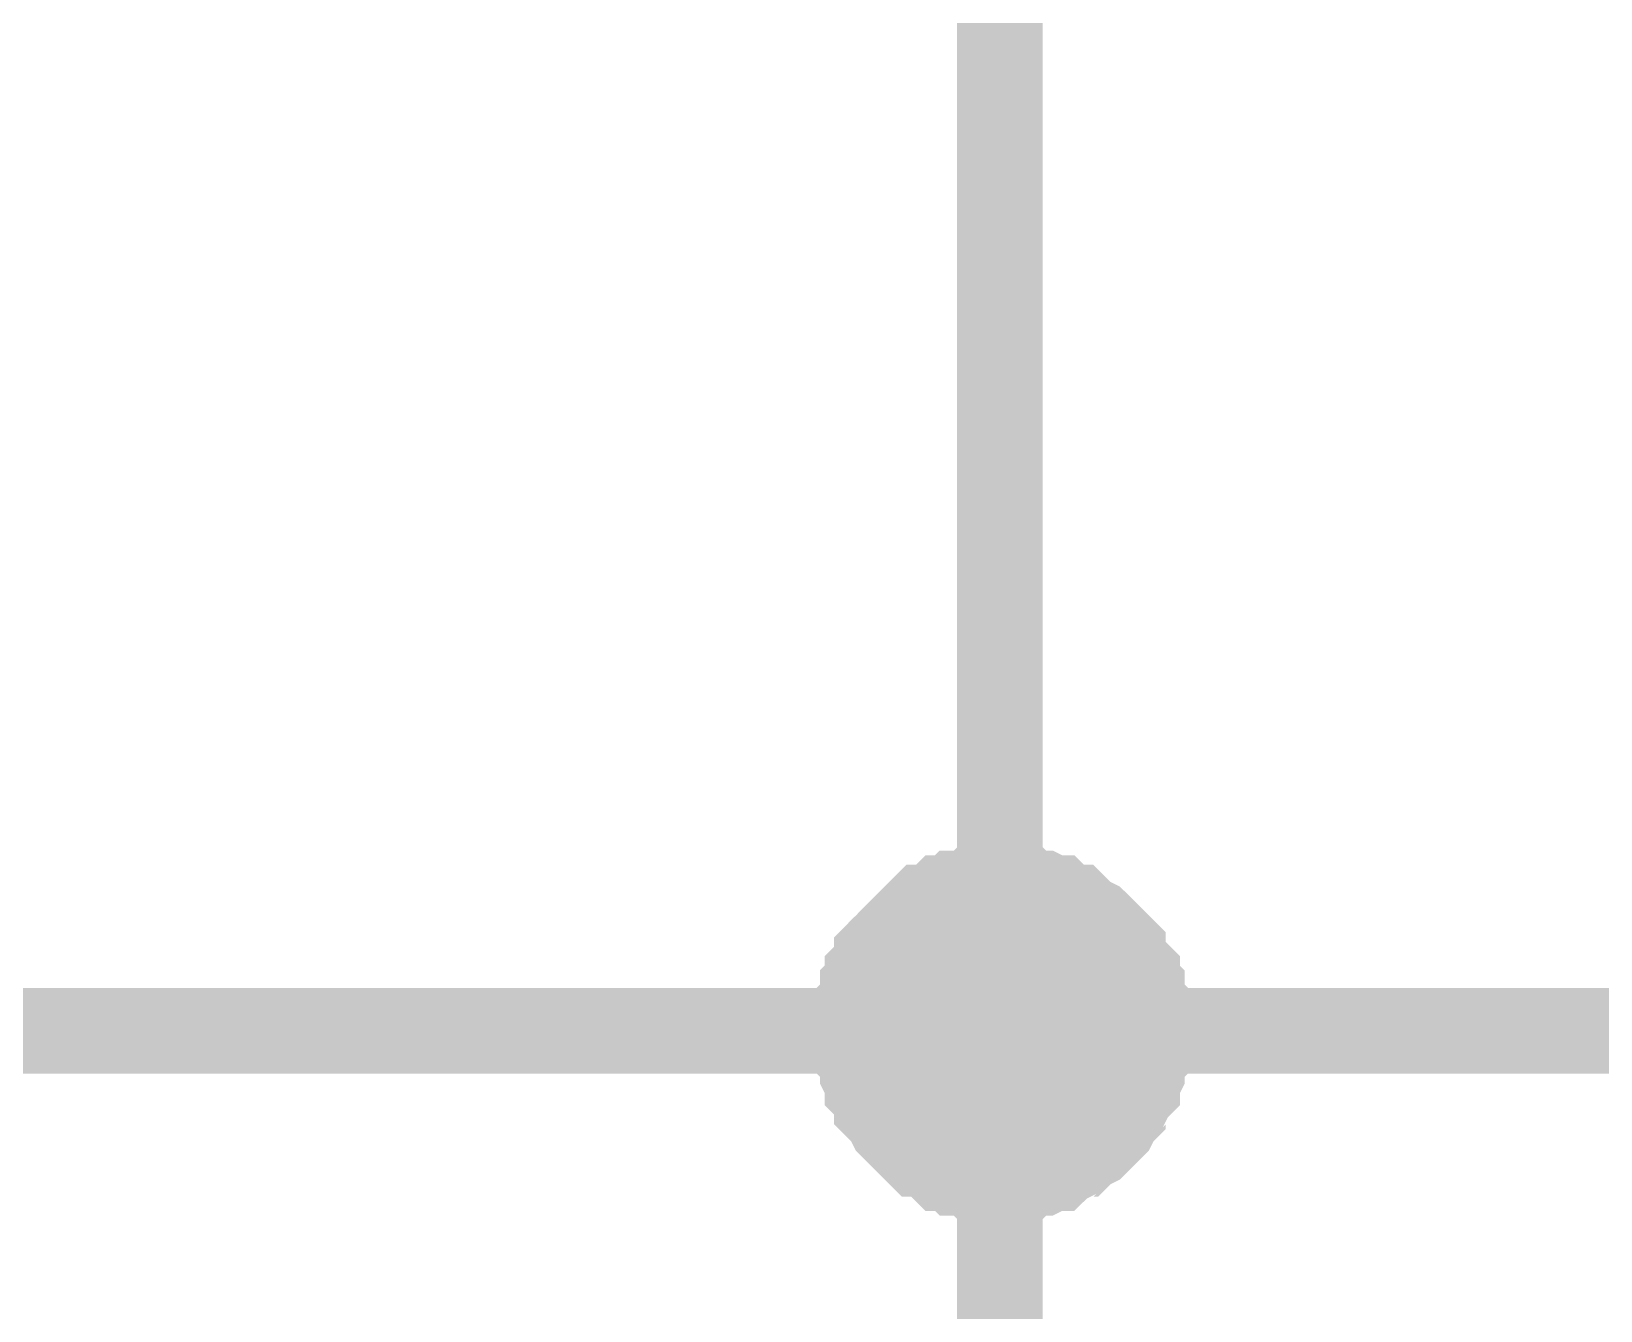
# Model space of a CAD drawing. Header units: millimetres. Extents: x -2024 to 917, y -725 to 13.
# Drawn here: x 741.05 to 746.54, y -409.77 to -405.29 of the extents above; entities that cross this region are included whole.
import ezdxf

# ---------------------------------------------------------------- set-up
doc = ezdxf.new("R2010")
doc.units = ezdxf.units.MM
doc.layers.add('Sheet', color=255, linetype='Continuous')

msp = doc.modelspace()

# ---------------------------------------------------------------- linework, layer by layer
at = {"layer": 'Sheet'}
for points, const_width in [([(679.4784, -368.7977), (696.9728, -368.7977), (696.9728, -408.7874), (744.4413, -408.7874)], 0.2997), ([(771.9326, -408.7874), (744.4413, -408.7874), (744.4413, -403.7866)], 0.2997), ([(743.9448, -408.7874), (743.9448, -408.7543), (743.9448, -408.7377), (743.9448, -408.7046), (743.9613, -408.6881), (743.9613, -408.655), (743.9613, -408.6384), (743.9779, -408.6218), (743.9779, -408.5887), (743.9944, -408.5722), (744.011, -408.5556), (744.011, -408.5225), (744.0275, -408.5059), (744.0441, -408.4894), (744.0606, -408.4728), (744.0772, -408.4562), (744.0937, -408.4397), (744.1103, -408.4231), (744.1268, -408.4066), (744.1434, -408.39), (744.1599, -408.3735), (744.1765, -408.3569), (744.2096, -408.3569), (744.2262, -408.3403), (744.2427, -408.3238), (744.2758, -408.3238), (744.2924, -408.3072), (744.3089, -408.3072), (744.342, -408.3072), (744.3586, -408.2907), (744.3917, -408.2907), (744.4082, -408.2907), (744.4413, -408.2907)], 0.2997), ([(743.9448, -408.7874), (743.9448, -408.7543), (743.9448, -408.7377), (743.9448, -408.7046), (743.9613, -408.6881), (743.9613, -408.655), (743.9613, -408.6384), (743.9779, -408.6218), (743.9779, -408.5887), (743.9944, -408.5722), (744.011, -408.5556), (744.011, -408.5225), (744.0275, -408.5059), (744.0441, -408.4894), (744.0606, -408.4728), (744.0772, -408.4562), (744.0937, -408.4397), (744.1103, -408.4231), (744.1268, -408.4066), (744.1434, -408.39), (744.1599, -408.3735), (744.1765, -408.3569), (744.2096, -408.3569), (744.2262, -408.3403), (744.2427, -408.3238), (744.2758, -408.3238), (744.2924, -408.3072), (744.3089, -408.3072), (744.342, -408.3072), (744.3586, -408.2907), (744.3917, -408.2907), (744.4082, -408.2907), (744.4413, -408.2907)], 0.2997), ([(743.9448, -408.7874), (743.9448, -408.7543), (743.9448, -408.7377), (743.9448, -408.7046), (743.9613, -408.6881), (743.9613, -408.655), (743.9613, -408.6384), (743.9779, -408.6218), (743.9779, -408.5887), (743.9944, -408.5722), (744.011, -408.5556), (744.011, -408.5225), (744.0275, -408.5059), (744.0441, -408.4894), (744.0606, -408.4728), (744.0772, -408.4562), (744.0937, -408.4397), (744.1103, -408.4231), (744.1268, -408.4066), (744.1434, -408.39), (744.1599, -408.3735), (744.1765, -408.3569), (744.2096, -408.3569), (744.2262, -408.3403), (744.2427, -408.3238), (744.2758, -408.3238), (744.2924, -408.3072), (744.3089, -408.3072), (744.342, -408.3072), (744.3586, -408.2907), (744.3917, -408.2907), (744.4082, -408.2907), (744.4413, -408.2907)], 0.2997), ([(743.9448, -408.7874), (743.9448, -408.7543), (743.9448, -408.7377), (743.9448, -408.7046), (743.9613, -408.6881), (743.9613, -408.655), (743.9613, -408.6384), (743.9779, -408.6218), (743.9779, -408.5887), (743.9944, -408.5722), (744.011, -408.5556), (744.011, -408.5225), (744.0275, -408.5059), (744.0441, -408.4894), (744.0606, -408.4728), (744.0772, -408.4562), (744.0937, -408.4397), (744.1103, -408.4231), (744.1268, -408.4066), (744.1434, -408.39), (744.1599, -408.3735), (744.1765, -408.3569), (744.2096, -408.3569), (744.2262, -408.3403), (744.2427, -408.3238), (744.2758, -408.3238), (744.2924, -408.3072), (744.3089, -408.3072), (744.342, -408.3072), (744.3586, -408.2907), (744.3917, -408.2907), (744.4082, -408.2907), (744.4413, -408.2907)], 0.2997), ([(743.9448, -408.7874), (743.9448, -408.7543), (743.9448, -408.7377), (743.9448, -408.7046), (743.9613, -408.6881), (743.9613, -408.655), (743.9613, -408.6384), (743.9779, -408.6218), (743.9779, -408.5887), (743.9944, -408.5722), (744.011, -408.5556), (744.011, -408.5225), (744.0275, -408.5059), (744.0441, -408.4894), (744.0606, -408.4728), (744.0772, -408.4562), (744.0937, -408.4397), (744.1103, -408.4231), (744.1268, -408.4066), (744.1434, -408.39), (744.1599, -408.3735), (744.1765, -408.3569), (744.2096, -408.3569), (744.2262, -408.3403), (744.2427, -408.3238), (744.2758, -408.3238), (744.2924, -408.3072), (744.3089, -408.3072), (744.342, -408.3072), (744.3586, -408.2907), (744.3917, -408.2907), (744.4082, -408.2907), (744.4413, -408.2907)], 0.2997), ([(743.9448, -408.7874), (743.9448, -408.7543), (743.9448, -408.7377), (743.9448, -408.7046), (743.9613, -408.6881), (743.9613, -408.655), (743.9613, -408.6384), (743.9779, -408.6218), (743.9779, -408.5887), (743.9944, -408.5722), (744.011, -408.5556), (744.011, -408.5225), (744.0275, -408.5059), (744.0441, -408.4894), (744.0606, -408.4728), (744.0772, -408.4562), (744.0937, -408.4397), (744.1103, -408.4231), (744.1268, -408.4066), (744.1434, -408.39), (744.1599, -408.3735), (744.1765, -408.3569), (744.2096, -408.3569), (744.2262, -408.3403), (744.2427, -408.3238), (744.2758, -408.3238), (744.2924, -408.3072), (744.3089, -408.3072), (744.342, -408.3072), (744.3586, -408.2907), (744.3917, -408.2907), (744.4082, -408.2907), (744.4413, -408.2907)], 0.2997), ([(744.4413, -408.2907), (744.4413, -408.2907)], 0.2997), ([(744.4413, -408.2907), (744.4744, -408.2907), (744.491, -408.2907), (744.5241, -408.2907), (744.5406, -408.3072), (744.5737, -408.3072), (744.5903, -408.3072), (744.6234, -408.3238), (744.6399, -408.3238), (744.6565, -408.3403), (744.6896, -408.3569), (744.7061, -408.3569), (744.7227, -408.3735), (744.7392, -408.39), (744.7723, -408.4066), (744.7889, -408.4231), (744.8054, -408.4397), (744.822, -408.4562), (744.8385, -408.4728), (744.8551, -408.4894), (744.8716, -408.5059), (744.8716, -408.5225), (744.8882, -408.5556), (744.9047, -408.5722), (744.9213, -408.5887), (744.9213, -408.6218), (744.9378, -408.6384), (744.9378, -408.655), (744.9378, -408.6881), (744.9544, -408.7046), (744.9544, -408.7377), (744.9544, -408.7543), (744.9544, -408.7874)], 0.2997), ([(744.4413, -408.2907), (744.4413, -408.2907)], 0.2997), ([(744.4413, -408.2907), (744.4744, -408.2907), (744.491, -408.2907), (744.5241, -408.2907), (744.5406, -408.3072), (744.5737, -408.3072), (744.5903, -408.3072), (744.6234, -408.3238), (744.6399, -408.3238), (744.6565, -408.3403), (744.6896, -408.3569), (744.7061, -408.3569), (744.7227, -408.3735), (744.7392, -408.39), (744.7723, -408.4066), (744.7889, -408.4231), (744.8054, -408.4397), (744.822, -408.4562), (744.8385, -408.4728), (744.8551, -408.4894), (744.8716, -408.5059), (744.8716, -408.5225), (744.8882, -408.5556), (744.9047, -408.5722), (744.9213, -408.5887), (744.9213, -408.6218), (744.9378, -408.6384), (744.9378, -408.655), (744.9378, -408.6881), (744.9544, -408.7046), (744.9544, -408.7377), (744.9544, -408.7543), (744.9544, -408.7874)], 0.2997), ([(744.4413, -408.2907), (744.4413, -408.2907)], 0.2997), ([(744.4413, -408.2907), (744.4744, -408.2907), (744.491, -408.2907), (744.5241, -408.2907), (744.5406, -408.3072), (744.5737, -408.3072), (744.5903, -408.3072), (744.6234, -408.3238), (744.6399, -408.3238), (744.6565, -408.3403), (744.6896, -408.3569), (744.7061, -408.3569), (744.7227, -408.3735), (744.7392, -408.39), (744.7723, -408.4066), (744.7889, -408.4231), (744.8054, -408.4397), (744.822, -408.4562), (744.8385, -408.4728), (744.8551, -408.4894), (744.8716, -408.5059), (744.8716, -408.5225), (744.8882, -408.5556), (744.9047, -408.5722), (744.9213, -408.5887), (744.9213, -408.6218), (744.9378, -408.6384), (744.9378, -408.655), (744.9378, -408.6881), (744.9544, -408.7046), (744.9544, -408.7377), (744.9544, -408.7543), (744.9544, -408.7874)], 0.2997), ([(744.4413, -408.2907), (744.4413, -408.2907)], 0.2997), ([(744.4413, -408.2907), (744.4744, -408.2907), (744.491, -408.2907), (744.5241, -408.2907), (744.5406, -408.3072), (744.5737, -408.3072), (744.5903, -408.3072), (744.6234, -408.3238), (744.6399, -408.3238), (744.6565, -408.3403), (744.6896, -408.3569), (744.7061, -408.3569), (744.7227, -408.3735), (744.7392, -408.39), (744.7723, -408.4066), (744.7889, -408.4231), (744.8054, -408.4397), (744.822, -408.4562), (744.8385, -408.4728), (744.8551, -408.4894), (744.8716, -408.5059), (744.8716, -408.5225), (744.8882, -408.5556), (744.9047, -408.5722), (744.9213, -408.5887), (744.9213, -408.6218), (744.9378, -408.6384), (744.9378, -408.655), (744.9378, -408.6881), (744.9544, -408.7046), (744.9544, -408.7377), (744.9544, -408.7543), (744.9544, -408.7874)], 0.2997), ([(744.4413, -408.2907), (744.4413, -408.2907)], 0.2997), ([(744.4413, -408.2907), (744.4744, -408.2907), (744.491, -408.2907), (744.5241, -408.2907), (744.5406, -408.3072), (744.5737, -408.3072), (744.5903, -408.3072), (744.6234, -408.3238), (744.6399, -408.3238), (744.6565, -408.3403), (744.6896, -408.3569), (744.7061, -408.3569), (744.7227, -408.3735), (744.7392, -408.39), (744.7723, -408.4066), (744.7889, -408.4231), (744.8054, -408.4397), (744.822, -408.4562), (744.8385, -408.4728), (744.8551, -408.4894), (744.8716, -408.5059), (744.8716, -408.5225), (744.8882, -408.5556), (744.9047, -408.5722), (744.9213, -408.5887), (744.9213, -408.6218), (744.9378, -408.6384), (744.9378, -408.655), (744.9378, -408.6881), (744.9544, -408.7046), (744.9544, -408.7377), (744.9544, -408.7543), (744.9544, -408.7874)], 0.2997), ([(744.4413, -408.2907), (744.4413, -408.2907)], 0.2997), ([(744.4413, -408.2907), (744.4744, -408.2907), (744.491, -408.2907), (744.5241, -408.2907), (744.5406, -408.3072), (744.5737, -408.3072), (744.5903, -408.3072), (744.6234, -408.3238), (744.6399, -408.3238), (744.6565, -408.3403), (744.6896, -408.3569), (744.7061, -408.3569), (744.7227, -408.3735), (744.7392, -408.39), (744.7723, -408.4066), (744.7889, -408.4231), (744.8054, -408.4397), (744.822, -408.4562), (744.8385, -408.4728), (744.8551, -408.4894), (744.8716, -408.5059), (744.8716, -408.5225), (744.8882, -408.5556), (744.9047, -408.5722), (744.9213, -408.5887), (744.9213, -408.6218), (744.9378, -408.6384), (744.9378, -408.655), (744.9378, -408.6881), (744.9544, -408.7046), (744.9544, -408.7377), (744.9544, -408.7543), (744.9544, -408.7874)], 0.2997), ([(743.9448, -408.7874), (743.9448, -408.7543), (743.9448, -408.7377), (743.9448, -408.7046), (743.9613, -408.6881), (743.9613, -408.655), (743.9613, -408.6384), (743.9779, -408.6218), (743.9779, -408.5887), (743.9944, -408.5722), (744.011, -408.5556), (744.011, -408.5225), (744.0275, -408.5059), (744.0441, -408.4894), (744.0606, -408.4728), (744.0772, -408.4562), (744.0937, -408.4397), (744.1103, -408.4231), (744.1268, -408.4066), (744.1434, -408.39), (744.1599, -408.3735), (744.1765, -408.3569), (744.2096, -408.3569), (744.2262, -408.3403), (744.2427, -408.3238), (744.2758, -408.3238), (744.2924, -408.3072), (744.3089, -408.3072), (744.342, -408.3072), (744.3586, -408.2907), (744.3917, -408.2907), (744.4082, -408.2907), (744.4413, -408.2907)], 0.0991), ([(743.9448, -408.7874), (743.9448, -408.7543), (743.9448, -408.7377), (743.9448, -408.7046), (743.9613, -408.6881), (743.9613, -408.655), (743.9613, -408.6384), (743.9779, -408.6218), (743.9779, -408.5887), (743.9944, -408.5722), (744.011, -408.5556), (744.011, -408.5225), (744.0275, -408.5059), (744.0441, -408.4894), (744.0606, -408.4728), (744.0772, -408.4562), (744.0937, -408.4397), (744.1103, -408.4231), (744.1268, -408.4066), (744.1434, -408.39), (744.1599, -408.3735), (744.1765, -408.3569), (744.2096, -408.3569), (744.2262, -408.3403), (744.2427, -408.3238), (744.2758, -408.3238), (744.2924, -408.3072), (744.3089, -408.3072), (744.342, -408.3072), (744.3586, -408.2907), (744.3917, -408.2907), (744.4082, -408.2907), (744.4413, -408.2907)], 0.0991), ([(743.9448, -408.7874), (743.9448, -408.7543), (743.9448, -408.7377), (743.9448, -408.7046), (743.9613, -408.6881), (743.9613, -408.655), (743.9613, -408.6384), (743.9779, -408.6218), (743.9779, -408.5887), (743.9944, -408.5722), (744.011, -408.5556), (744.011, -408.5225), (744.0275, -408.5059), (744.0441, -408.4894), (744.0606, -408.4728), (744.0772, -408.4562), (744.0937, -408.4397), (744.1103, -408.4231), (744.1268, -408.4066), (744.1434, -408.39), (744.1599, -408.3735), (744.1765, -408.3569), (744.2096, -408.3569), (744.2262, -408.3403), (744.2427, -408.3238), (744.2758, -408.3238), (744.2924, -408.3072), (744.3089, -408.3072), (744.342, -408.3072), (744.3586, -408.2907), (744.3917, -408.2907), (744.4082, -408.2907), (744.4413, -408.2907)], 0.0991), ([(743.9448, -408.7874), (743.9448, -408.7543), (743.9448, -408.7377), (743.9448, -408.7046), (743.9613, -408.6881), (743.9613, -408.655), (743.9613, -408.6384), (743.9779, -408.6218), (743.9779, -408.5887), (743.9944, -408.5722), (744.011, -408.5556), (744.011, -408.5225), (744.0275, -408.5059), (744.0441, -408.4894), (744.0606, -408.4728), (744.0772, -408.4562), (744.0937, -408.4397), (744.1103, -408.4231), (744.1268, -408.4066), (744.1434, -408.39), (744.1599, -408.3735), (744.1765, -408.3569), (744.2096, -408.3569), (744.2262, -408.3403), (744.2427, -408.3238), (744.2758, -408.3238), (744.2924, -408.3072), (744.3089, -408.3072), (744.342, -408.3072), (744.3586, -408.2907), (744.3917, -408.2907), (744.4082, -408.2907), (744.4413, -408.2907)], 0.0991), ([(743.9448, -408.7874), (743.9448, -408.7543), (743.9448, -408.7377), (743.9448, -408.7046), (743.9613, -408.6881), (743.9613, -408.655), (743.9613, -408.6384), (743.9779, -408.6218), (743.9779, -408.5887), (743.9944, -408.5722), (744.011, -408.5556), (744.011, -408.5225), (744.0275, -408.5059), (744.0441, -408.4894), (744.0606, -408.4728), (744.0772, -408.4562), (744.0937, -408.4397), (744.1103, -408.4231), (744.1268, -408.4066), (744.1434, -408.39), (744.1599, -408.3735), (744.1765, -408.3569), (744.2096, -408.3569), (744.2262, -408.3403), (744.2427, -408.3238), (744.2758, -408.3238), (744.2924, -408.3072), (744.3089, -408.3072), (744.342, -408.3072), (744.3586, -408.2907), (744.3917, -408.2907), (744.4082, -408.2907), (744.4413, -408.2907)], 0.0991), ([(743.9448, -408.7874), (743.9448, -408.7543), (743.9448, -408.7377), (743.9448, -408.7046), (743.9613, -408.6881), (743.9613, -408.655), (743.9613, -408.6384), (743.9779, -408.6218), (743.9779, -408.5887), (743.9944, -408.5722), (744.011, -408.5556), (744.011, -408.5225), (744.0275, -408.5059), (744.0441, -408.4894), (744.0606, -408.4728), (744.0772, -408.4562), (744.0937, -408.4397), (744.1103, -408.4231), (744.1268, -408.4066), (744.1434, -408.39), (744.1599, -408.3735), (744.1765, -408.3569), (744.2096, -408.3569), (744.2262, -408.3403), (744.2427, -408.3238), (744.2758, -408.3238), (744.2924, -408.3072), (744.3089, -408.3072), (744.342, -408.3072), (744.3586, -408.2907), (744.3917, -408.2907), (744.4082, -408.2907), (744.4413, -408.2907)], 0.0991), ([(744.4413, -408.2907), (744.4413, -408.2907)], 0.0991), ([(744.4413, -408.2907), (744.4744, -408.2907), (744.491, -408.2907), (744.5241, -408.2907), (744.5406, -408.3072), (744.5737, -408.3072), (744.5903, -408.3072), (744.6234, -408.3238), (744.6399, -408.3238), (744.6565, -408.3403), (744.6896, -408.3569), (744.7061, -408.3569), (744.7227, -408.3735), (744.7392, -408.39), (744.7723, -408.4066), (744.7889, -408.4231), (744.8054, -408.4397), (744.822, -408.4562), (744.8385, -408.4728), (744.8551, -408.4894), (744.8716, -408.5059), (744.8716, -408.5225), (744.8882, -408.5556), (744.9047, -408.5722), (744.9213, -408.5887), (744.9213, -408.6218), (744.9378, -408.6384), (744.9378, -408.655), (744.9378, -408.6881), (744.9544, -408.7046), (744.9544, -408.7377), (744.9544, -408.7543), (744.9544, -408.7874)], 0.0991), ([(744.4413, -408.2907), (744.4413, -408.2907)], 0.0991), ([(744.4413, -408.2907), (744.4744, -408.2907), (744.491, -408.2907), (744.5241, -408.2907), (744.5406, -408.3072), (744.5737, -408.3072), (744.5903, -408.3072), (744.6234, -408.3238), (744.6399, -408.3238), (744.6565, -408.3403), (744.6896, -408.3569), (744.7061, -408.3569), (744.7227, -408.3735), (744.7392, -408.39), (744.7723, -408.4066), (744.7889, -408.4231), (744.8054, -408.4397), (744.822, -408.4562), (744.8385, -408.4728), (744.8551, -408.4894), (744.8716, -408.5059), (744.8716, -408.5225), (744.8882, -408.5556), (744.9047, -408.5722), (744.9213, -408.5887), (744.9213, -408.6218), (744.9378, -408.6384), (744.9378, -408.655), (744.9378, -408.6881), (744.9544, -408.7046), (744.9544, -408.7377), (744.9544, -408.7543), (744.9544, -408.7874)], 0.0991), ([(744.4413, -408.2907), (744.4413, -408.2907)], 0.0991), ([(744.4413, -408.2907), (744.4744, -408.2907), (744.491, -408.2907), (744.5241, -408.2907), (744.5406, -408.3072), (744.5737, -408.3072), (744.5903, -408.3072), (744.6234, -408.3238), (744.6399, -408.3238), (744.6565, -408.3403), (744.6896, -408.3569), (744.7061, -408.3569), (744.7227, -408.3735), (744.7392, -408.39), (744.7723, -408.4066), (744.7889, -408.4231), (744.8054, -408.4397), (744.822, -408.4562), (744.8385, -408.4728), (744.8551, -408.4894), (744.8716, -408.5059), (744.8716, -408.5225), (744.8882, -408.5556), (744.9047, -408.5722), (744.9213, -408.5887), (744.9213, -408.6218), (744.9378, -408.6384), (744.9378, -408.655), (744.9378, -408.6881), (744.9544, -408.7046), (744.9544, -408.7377), (744.9544, -408.7543), (744.9544, -408.7874)], 0.0991), ([(744.4413, -408.2907), (744.4413, -408.2907)], 0.0991), ([(744.4413, -408.2907), (744.4744, -408.2907), (744.491, -408.2907), (744.5241, -408.2907), (744.5406, -408.3072), (744.5737, -408.3072), (744.5903, -408.3072), (744.6234, -408.3238), (744.6399, -408.3238), (744.6565, -408.3403), (744.6896, -408.3569), (744.7061, -408.3569), (744.7227, -408.3735), (744.7392, -408.39), (744.7723, -408.4066), (744.7889, -408.4231), (744.8054, -408.4397), (744.822, -408.4562), (744.8385, -408.4728), (744.8551, -408.4894), (744.8716, -408.5059), (744.8716, -408.5225), (744.8882, -408.5556), (744.9047, -408.5722), (744.9213, -408.5887), (744.9213, -408.6218), (744.9378, -408.6384), (744.9378, -408.655), (744.9378, -408.6881), (744.9544, -408.7046), (744.9544, -408.7377), (744.9544, -408.7543), (744.9544, -408.7874)], 0.0991), ([(744.4413, -408.2907), (744.4413, -408.2907)], 0.0991), ([(744.4413, -408.2907), (744.4744, -408.2907), (744.491, -408.2907), (744.5241, -408.2907), (744.5406, -408.3072), (744.5737, -408.3072), (744.5903, -408.3072), (744.6234, -408.3238), (744.6399, -408.3238), (744.6565, -408.3403), (744.6896, -408.3569), (744.7061, -408.3569), (744.7227, -408.3735), (744.7392, -408.39), (744.7723, -408.4066), (744.7889, -408.4231), (744.8054, -408.4397), (744.822, -408.4562), (744.8385, -408.4728), (744.8551, -408.4894), (744.8716, -408.5059), (744.8716, -408.5225), (744.8882, -408.5556), (744.9047, -408.5722), (744.9213, -408.5887), (744.9213, -408.6218), (744.9378, -408.6384), (744.9378, -408.655), (744.9378, -408.6881), (744.9544, -408.7046), (744.9544, -408.7377), (744.9544, -408.7543), (744.9544, -408.7874)], 0.0991), ([(744.4413, -408.2907), (744.4413, -408.2907)], 0.0991), ([(744.4413, -408.2907), (744.4744, -408.2907), (744.491, -408.2907), (744.5241, -408.2907), (744.5406, -408.3072), (744.5737, -408.3072), (744.5903, -408.3072), (744.6234, -408.3238), (744.6399, -408.3238), (744.6565, -408.3403), (744.6896, -408.3569), (744.7061, -408.3569), (744.7227, -408.3735), (744.7392, -408.39), (744.7723, -408.4066), (744.7889, -408.4231), (744.8054, -408.4397), (744.822, -408.4562), (744.8385, -408.4728), (744.8551, -408.4894), (744.8716, -408.5059), (744.8716, -408.5225), (744.8882, -408.5556), (744.9047, -408.5722), (744.9213, -408.5887), (744.9213, -408.6218), (744.9378, -408.6384), (744.9378, -408.655), (744.9378, -408.6881), (744.9544, -408.7046), (744.9544, -408.7377), (744.9544, -408.7543), (744.9544, -408.7874)], 0.0991), ([(744.4413, -409.3008), (744.4082, -409.3008), (744.3917, -409.3008), (744.3586, -409.3008), (744.342, -409.2842), (744.3089, -409.2842), (744.2924, -409.2842), (744.2758, -409.2676), (744.2427, -409.2676), (744.2262, -409.2511), (744.2096, -409.2345), (744.1765, -409.218), (744.1599, -409.218), (744.1434, -409.2014), (744.1268, -409.1848), (744.1103, -409.1683), (744.0937, -409.1517), (744.0772, -409.1352), (744.0606, -409.1186), (744.0441, -409.0855), (744.0275, -409.0689), (744.011, -409.0524), (744.011, -409.0358), (743.9944, -409.0027), (743.9779, -408.9861), (743.9779, -408.9696), (743.9613, -408.9365), (743.9613, -408.9199), (743.9613, -408.8868), (743.9448, -408.8702), (743.9448, -408.8371), (743.9448, -408.8205), (743.9448, -408.7874)], 0.2997), ([(743.9448, -408.7874), (743.9448, -408.7874)], 0.2997), ([(744.4413, -409.3008), (744.4082, -409.3008), (744.3917, -409.3008), (744.3586, -409.3008), (744.342, -409.2842), (744.3089, -409.2842), (744.2924, -409.2842), (744.2758, -409.2676), (744.2427, -409.2676), (744.2262, -409.2511), (744.2096, -409.2345), (744.1765, -409.218), (744.1599, -409.218), (744.1434, -409.2014), (744.1268, -409.1848), (744.1103, -409.1683), (744.0937, -409.1517), (744.0772, -409.1352), (744.0606, -409.1186), (744.0441, -409.0855), (744.0275, -409.0689), (744.011, -409.0524), (744.011, -409.0358), (743.9944, -409.0027), (743.9779, -408.9861), (743.9779, -408.9696), (743.9613, -408.9365), (743.9613, -408.9199), (743.9613, -408.8868), (743.9448, -408.8702), (743.9448, -408.8371), (743.9448, -408.8205), (743.9448, -408.7874)], 0.2997), ([(743.9448, -408.7874), (743.9448, -408.7874)], 0.2997), ([(744.4413, -409.3008), (744.4082, -409.3008), (744.3917, -409.3008), (744.3586, -409.3008), (744.342, -409.2842), (744.3089, -409.2842), (744.2924, -409.2842), (744.2758, -409.2676), (744.2427, -409.2676), (744.2262, -409.2511), (744.2096, -409.2345), (744.1765, -409.218), (744.1599, -409.218), (744.1434, -409.2014), (744.1268, -409.1848), (744.1103, -409.1683), (744.0937, -409.1517), (744.0772, -409.1352), (744.0606, -409.1186), (744.0441, -409.0855), (744.0275, -409.0689), (744.011, -409.0524), (744.011, -409.0358), (743.9944, -409.0027), (743.9779, -408.9861), (743.9779, -408.9696), (743.9613, -408.9365), (743.9613, -408.9199), (743.9613, -408.8868), (743.9448, -408.8702), (743.9448, -408.8371), (743.9448, -408.8205), (743.9448, -408.7874)], 0.2997), ([(743.9448, -408.7874), (743.9448, -408.7874)], 0.2997), ([(744.4413, -409.3008), (744.4082, -409.3008), (744.3917, -409.3008), (744.3586, -409.3008), (744.342, -409.2842), (744.3089, -409.2842), (744.2924, -409.2842), (744.2758, -409.2676), (744.2427, -409.2676), (744.2262, -409.2511), (744.2096, -409.2345), (744.1765, -409.218), (744.1599, -409.218), (744.1434, -409.2014), (744.1268, -409.1848), (744.1103, -409.1683), (744.0937, -409.1517), (744.0772, -409.1352), (744.0606, -409.1186), (744.0441, -409.0855), (744.0275, -409.0689), (744.011, -409.0524), (744.011, -409.0358), (743.9944, -409.0027), (743.9779, -408.9861), (743.9779, -408.9696), (743.9613, -408.9365), (743.9613, -408.9199), (743.9613, -408.8868), (743.9448, -408.8702), (743.9448, -408.8371), (743.9448, -408.8205), (743.9448, -408.7874)], 0.2997), ([(743.9448, -408.7874), (743.9448, -408.7874)], 0.2997), ([(744.4413, -409.3008), (744.4082, -409.3008), (744.3917, -409.3008), (744.3586, -409.3008), (744.342, -409.2842), (744.3089, -409.2842), (744.2924, -409.2842), (744.2758, -409.2676), (744.2427, -409.2676), (744.2262, -409.2511), (744.2096, -409.2345), (744.1765, -409.218), (744.1599, -409.218), (744.1434, -409.2014), (744.1268, -409.1848), (744.1103, -409.1683), (744.0937, -409.1517), (744.0772, -409.1352), (744.0606, -409.1186), (744.0441, -409.0855), (744.0275, -409.0689), (744.011, -409.0524), (744.011, -409.0358), (743.9944, -409.0027), (743.9779, -408.9861), (743.9779, -408.9696), (743.9613, -408.9365), (743.9613, -408.9199), (743.9613, -408.8868), (743.9448, -408.8702), (743.9448, -408.8371), (743.9448, -408.8205), (743.9448, -408.7874)], 0.2997), ([(743.9448, -408.7874), (743.9448, -408.7874)], 0.2997), ([(744.4413, -409.3008), (744.4082, -409.3008), (744.3917, -409.3008), (744.3586, -409.3008), (744.342, -409.2842), (744.3089, -409.2842), (744.2924, -409.2842), (744.2758, -409.2676), (744.2427, -409.2676), (744.2262, -409.2511), (744.2096, -409.2345), (744.1765, -409.218), (744.1599, -409.218), (744.1434, -409.2014), (744.1268, -409.1848), (744.1103, -409.1683), (744.0937, -409.1517), (744.0772, -409.1352), (744.0606, -409.1186), (744.0441, -409.0855), (744.0275, -409.0689), (744.011, -409.0524), (744.011, -409.0358), (743.9944, -409.0027), (743.9779, -408.9861), (743.9779, -408.9696), (743.9613, -408.9365), (743.9613, -408.9199), (743.9613, -408.8868), (743.9448, -408.8702), (743.9448, -408.8371), (743.9448, -408.8205), (743.9448, -408.7874)], 0.2997), ([(743.9448, -408.7874), (743.9448, -408.7874)], 0.2997), ([(744.9544, -408.7874), (744.9544, -408.8205), (744.9544, -408.8371), (744.9544, -408.8702), (744.9378, -408.8868), (744.9378, -408.9199), (744.9378, -408.9365), (744.9213, -408.9696), (744.9213, -408.9861), (744.9047, -409.0027), (744.8882, -409.0358), (744.8716, -409.0524), (744.8716, -409.0689), (744.8551, -409.0855), (744.8385, -409.1186), (744.822, -409.1352), (744.8054, -409.1517), (744.7889, -409.1683), (744.7723, -409.1848), (744.7392, -409.2014), (744.7227, -409.218), (744.7061, -409.218), (744.6896, -409.2345), (744.6565, -409.2511), (744.6399, -409.2676), (744.6234, -409.2676), (744.5903, -409.2842), (744.5737, -409.2842), (744.5406, -409.2842), (744.5241, -409.3008), (744.491, -409.3008), (744.4744, -409.3008), (744.4413, -409.3008)], 0.2997), ([(744.4413, -408.7874), (744.4413, -416.2886), (784.4287, -416.2886)], 0.2997), ([(744.9544, -408.7874), (744.9544, -408.8205), (744.9544, -408.8371), (744.9544, -408.8702), (744.9378, -408.8868), (744.9378, -408.9199), (744.9378, -408.9365), (744.9213, -408.9696), (744.9213, -408.9861), (744.9047, -409.0027), (744.8882, -409.0358), (744.8716, -409.0524), (744.8716, -409.0689), (744.8551, -409.0855), (744.8385, -409.1186), (744.822, -409.1352), (744.8054, -409.1517), (744.7889, -409.1683), (744.7723, -409.1848), (744.7392, -409.2014), (744.7227, -409.218), (744.7061, -409.218), (744.6896, -409.2345), (744.6565, -409.2511), (744.6399, -409.2676), (744.6234, -409.2676), (744.5903, -409.2842), (744.5737, -409.2842), (744.5406, -409.2842), (744.5241, -409.3008), (744.491, -409.3008), (744.4744, -409.3008), (744.4413, -409.3008)], 0.2997), ([(744.9544, -408.7874), (744.9544, -408.8205), (744.9544, -408.8371), (744.9544, -408.8702), (744.9378, -408.8868), (744.9378, -408.9199), (744.9378, -408.9365), (744.9213, -408.9696), (744.9213, -408.9861), (744.9047, -409.0027), (744.8882, -409.0358), (744.8716, -409.0524), (744.8716, -409.0689), (744.8551, -409.0855), (744.8385, -409.1186), (744.822, -409.1352), (744.8054, -409.1517), (744.7889, -409.1683), (744.7723, -409.1848), (744.7392, -409.2014), (744.7227, -409.218), (744.7061, -409.218), (744.6896, -409.2345), (744.6565, -409.2511), (744.6399, -409.2676), (744.6234, -409.2676), (744.5903, -409.2842), (744.5737, -409.2842), (744.5406, -409.2842), (744.5241, -409.3008), (744.491, -409.3008), (744.4744, -409.3008), (744.4413, -409.3008)], 0.2997), ([(744.9544, -408.7874), (744.9544, -408.8205), (744.9544, -408.8371), (744.9544, -408.8702), (744.9378, -408.8868), (744.9378, -408.9199), (744.9378, -408.9365), (744.9213, -408.9696), (744.9213, -408.9861), (744.9047, -409.0027), (744.8882, -409.0358), (744.8716, -409.0524), (744.8716, -409.0689), (744.8551, -409.0855), (744.8385, -409.1186), (744.822, -409.1352), (744.8054, -409.1517), (744.7889, -409.1683), (744.7723, -409.1848), (744.7392, -409.2014), (744.7227, -409.218), (744.7061, -409.218), (744.6896, -409.2345), (744.6565, -409.2511), (744.6399, -409.2676), (744.6234, -409.2676), (744.5903, -409.2842), (744.5737, -409.2842), (744.5406, -409.2842), (744.5241, -409.3008), (744.491, -409.3008), (744.4744, -409.3008), (744.4413, -409.3008)], 0.2997), ([(744.9544, -408.7874), (744.9544, -408.8205), (744.9544, -408.8371), (744.9544, -408.8702), (744.9378, -408.8868), (744.9378, -408.9199), (744.9378, -408.9365), (744.9213, -408.9696), (744.9213, -408.9861), (744.9047, -409.0027), (744.8882, -409.0358), (744.8716, -409.0524), (744.8716, -409.0689), (744.8551, -409.0855), (744.8385, -409.1186), (744.822, -409.1352), (744.8054, -409.1517), (744.7889, -409.1683), (744.7723, -409.1848), (744.7392, -409.2014), (744.7227, -409.218), (744.7061, -409.218), (744.6896, -409.2345), (744.6565, -409.2511), (744.6399, -409.2676), (744.6234, -409.2676), (744.5903, -409.2842), (744.5737, -409.2842), (744.5406, -409.2842), (744.5241, -409.3008), (744.491, -409.3008), (744.4744, -409.3008), (744.4413, -409.3008)], 0.2997), ([(744.9544, -408.7874), (744.9544, -408.8205), (744.9544, -408.8371), (744.9544, -408.8702), (744.9378, -408.8868), (744.9378, -408.9199), (744.9378, -408.9365), (744.9213, -408.9696), (744.9213, -408.9861), (744.9047, -409.0027), (744.8882, -409.0358), (744.8716, -409.0524), (744.8716, -409.0689), (744.8551, -409.0855), (744.8385, -409.1186), (744.822, -409.1352), (744.8054, -409.1517), (744.7889, -409.1683), (744.7723, -409.1848), (744.7392, -409.2014), (744.7227, -409.218), (744.7061, -409.218), (744.6896, -409.2345), (744.6565, -409.2511), (744.6399, -409.2676), (744.6234, -409.2676), (744.5903, -409.2842), (744.5737, -409.2842), (744.5406, -409.2842), (744.5241, -409.3008), (744.491, -409.3008), (744.4744, -409.3008), (744.4413, -409.3008)], 0.2997), ([(744.9544, -408.7874), (744.9544, -408.7874), (744.9544, -408.7874), (744.9544, -408.7874), (744.9544, -408.7874), (744.9544, -408.7874), (744.9544, -408.7874), (744.9544, -408.7874), (744.9544, -408.7874), (744.9544, -408.7874), (744.9544, -408.7874), (744.9544, -408.7874), (744.9544, -408.7874), (744.9544, -408.7874), (744.9544, -408.7874), (744.9544, -408.7874), (744.9544, -408.7874), (744.9544, -408.7874), (744.9544, -408.7874), (744.9544, -408.7874), (744.9544, -408.7874), (744.9544, -408.7874), (744.9544, -408.7874), (744.9544, -408.7874), (744.9544, -408.7874), (744.9544, -408.7874), (744.9544, -408.7874), (744.9544, -408.7874), (744.9544, -408.7874), (744.9544, -408.7874), (744.9544, -408.7874), (744.9544, -408.7874), (744.9544, -408.7874)], 0.2997), ([(744.9544, -408.7874), (744.9544, -408.7874)], 0.2997), ([(744.9544, -408.7874), (744.9544, -408.7874), (744.9544, -408.7874), (744.9544, -408.7874), (744.9544, -408.7874), (744.9544, -408.7874), (744.9544, -408.7874), (744.9544, -408.7874), (744.9544, -408.7874), (744.9544, -408.7874), (744.9544, -408.7874), (744.9544, -408.7874), (744.9544, -408.7874), (744.9544, -408.7874), (744.9544, -408.7874), (744.9544, -408.7874), (744.9544, -408.7874), (744.9544, -408.7874), (744.9544, -408.7874), (744.9544, -408.7874), (744.9544, -408.7874), (744.9544, -408.7874), (744.9544, -408.7874), (744.9544, -408.7874), (744.9544, -408.7874), (744.9544, -408.7874), (744.9544, -408.7874), (744.9544, -408.7874), (744.9544, -408.7874), (744.9544, -408.7874), (744.9544, -408.7874), (744.9544, -408.7874), (744.9544, -408.7874)], 0.2997), ([(744.9544, -408.7874), (744.9544, -408.7874)], 0.2997), ([(744.9544, -408.7874), (744.9544, -408.7874), (744.9544, -408.7874), (744.9544, -408.7874), (744.9544, -408.7874), (744.9544, -408.7874), (744.9544, -408.7874), (744.9544, -408.7874), (744.9544, -408.7874), (744.9544, -408.7874), (744.9544, -408.7874), (744.9544, -408.7874), (744.9544, -408.7874), (744.9544, -408.7874), (744.9544, -408.7874), (744.9544, -408.7874), (744.9544, -408.7874), (744.9544, -408.7874), (744.9544, -408.7874), (744.9544, -408.7874), (744.9544, -408.7874), (744.9544, -408.7874), (744.9544, -408.7874), (744.9544, -408.7874), (744.9544, -408.7874), (744.9544, -408.7874), (744.9544, -408.7874), (744.9544, -408.7874), (744.9544, -408.7874), (744.9544, -408.7874), (744.9544, -408.7874), (744.9544, -408.7874), (744.9544, -408.7874)], 0.2997), ([(744.9544, -408.7874), (744.9544, -408.7874)], 0.2997), ([(744.9544, -408.7874), (744.9544, -408.7874), (744.9544, -408.7874), (744.9544, -408.7874), (744.9544, -408.7874), (744.9544, -408.7874), (744.9544, -408.7874), (744.9544, -408.7874), (744.9544, -408.7874), (744.9544, -408.7874), (744.9544, -408.7874), (744.9544, -408.7874), (744.9544, -408.7874), (744.9544, -408.7874), (744.9544, -408.7874), (744.9544, -408.7874), (744.9544, -408.7874), (744.9544, -408.7874), (744.9544, -408.7874), (744.9544, -408.7874), (744.9544, -408.7874), (744.9544, -408.7874), (744.9544, -408.7874), (744.9544, -408.7874), (744.9544, -408.7874), (744.9544, -408.7874), (744.9544, -408.7874), (744.9544, -408.7874), (744.9544, -408.7874), (744.9544, -408.7874), (744.9544, -408.7874), (744.9544, -408.7874), (744.9544, -408.7874)], 0.2997), ([(744.9544, -408.7874), (744.9544, -408.7874)], 0.2997), ([(744.9544, -408.7874), (744.9544, -408.7874), (744.9544, -408.7874), (744.9544, -408.7874), (744.9544, -408.7874), (744.9544, -408.7874), (744.9544, -408.7874), (744.9544, -408.7874), (744.9544, -408.7874), (744.9544, -408.7874), (744.9544, -408.7874), (744.9544, -408.7874), (744.9544, -408.7874), (744.9544, -408.7874), (744.9544, -408.7874), (744.9544, -408.7874), (744.9544, -408.7874), (744.9544, -408.7874), (744.9544, -408.7874), (744.9544, -408.7874), (744.9544, -408.7874), (744.9544, -408.7874), (744.9544, -408.7874), (744.9544, -408.7874), (744.9544, -408.7874), (744.9544, -408.7874), (744.9544, -408.7874), (744.9544, -408.7874), (744.9544, -408.7874), (744.9544, -408.7874), (744.9544, -408.7874), (744.9544, -408.7874), (744.9544, -408.7874)], 0.2997), ([(744.9544, -408.7874), (744.9544, -408.7874)], 0.2997), ([(744.9544, -408.7874), (744.9544, -408.7874), (744.9544, -408.7874), (744.9544, -408.7874), (744.9544, -408.7874), (744.9544, -408.7874), (744.9544, -408.7874), (744.9544, -408.7874), (744.9544, -408.7874), (744.9544, -408.7874), (744.9544, -408.7874), (744.9544, -408.7874), (744.9544, -408.7874), (744.9544, -408.7874), (744.9544, -408.7874), (744.9544, -408.7874), (744.9544, -408.7874), (744.9544, -408.7874), (744.9544, -408.7874), (744.9544, -408.7874), (744.9544, -408.7874), (744.9544, -408.7874), (744.9544, -408.7874), (744.9544, -408.7874), (744.9544, -408.7874), (744.9544, -408.7874), (744.9544, -408.7874), (744.9544, -408.7874), (744.9544, -408.7874), (744.9544, -408.7874), (744.9544, -408.7874), (744.9544, -408.7874), (744.9544, -408.7874)], 0.2997), ([(744.9544, -408.7874), (744.9544, -408.7874)], 0.2997), ([(744.4413, -409.3008), (744.4082, -409.3008), (744.3917, -409.3008), (744.3586, -409.3008), (744.342, -409.2842), (744.3089, -409.2842), (744.2924, -409.2842), (744.2758, -409.2676), (744.2427, -409.2676), (744.2262, -409.2511), (744.2096, -409.2345), (744.1765, -409.218), (744.1599, -409.218), (744.1434, -409.2014), (744.1268, -409.1848), (744.1103, -409.1683), (744.0937, -409.1517), (744.0772, -409.1352), (744.0606, -409.1186), (744.0441, -409.0855), (744.0275, -409.0689), (744.011, -409.0524), (744.011, -409.0358), (743.9944, -409.0027), (743.9779, -408.9861), (743.9779, -408.9696), (743.9613, -408.9365), (743.9613, -408.9199), (743.9613, -408.8868), (743.9448, -408.8702), (743.9448, -408.8371), (743.9448, -408.8205), (743.9448, -408.7874)], 0.0991), ([(743.9448, -408.7874), (743.9448, -408.7874)], 0.0991), ([(744.4413, -409.3008), (744.4082, -409.3008), (744.3917, -409.3008), (744.3586, -409.3008), (744.342, -409.2842), (744.3089, -409.2842), (744.2924, -409.2842), (744.2758, -409.2676), (744.2427, -409.2676), (744.2262, -409.2511), (744.2096, -409.2345), (744.1765, -409.218), (744.1599, -409.218), (744.1434, -409.2014), (744.1268, -409.1848), (744.1103, -409.1683), (744.0937, -409.1517), (744.0772, -409.1352), (744.0606, -409.1186), (744.0441, -409.0855), (744.0275, -409.0689), (744.011, -409.0524), (744.011, -409.0358), (743.9944, -409.0027), (743.9779, -408.9861), (743.9779, -408.9696), (743.9613, -408.9365), (743.9613, -408.9199), (743.9613, -408.8868), (743.9448, -408.8702), (743.9448, -408.8371), (743.9448, -408.8205), (743.9448, -408.7874)], 0.0991), ([(743.9448, -408.7874), (743.9448, -408.7874)], 0.0991), ([(744.4413, -409.3008), (744.4082, -409.3008), (744.3917, -409.3008), (744.3586, -409.3008), (744.342, -409.2842), (744.3089, -409.2842), (744.2924, -409.2842), (744.2758, -409.2676), (744.2427, -409.2676), (744.2262, -409.2511), (744.2096, -409.2345), (744.1765, -409.218), (744.1599, -409.218), (744.1434, -409.2014), (744.1268, -409.1848), (744.1103, -409.1683), (744.0937, -409.1517), (744.0772, -409.1352), (744.0606, -409.1186), (744.0441, -409.0855), (744.0275, -409.0689), (744.011, -409.0524), (744.011, -409.0358), (743.9944, -409.0027), (743.9779, -408.9861), (743.9779, -408.9696), (743.9613, -408.9365), (743.9613, -408.9199), (743.9613, -408.8868), (743.9448, -408.8702), (743.9448, -408.8371), (743.9448, -408.8205), (743.9448, -408.7874)], 0.0991), ([(743.9448, -408.7874), (743.9448, -408.7874)], 0.0991), ([(744.4413, -409.3008), (744.4082, -409.3008), (744.3917, -409.3008), (744.3586, -409.3008), (744.342, -409.2842), (744.3089, -409.2842), (744.2924, -409.2842), (744.2758, -409.2676), (744.2427, -409.2676), (744.2262, -409.2511), (744.2096, -409.2345), (744.1765, -409.218), (744.1599, -409.218), (744.1434, -409.2014), (744.1268, -409.1848), (744.1103, -409.1683), (744.0937, -409.1517), (744.0772, -409.1352), (744.0606, -409.1186), (744.0441, -409.0855), (744.0275, -409.0689), (744.011, -409.0524), (744.011, -409.0358), (743.9944, -409.0027), (743.9779, -408.9861), (743.9779, -408.9696), (743.9613, -408.9365), (743.9613, -408.9199), (743.9613, -408.8868), (743.9448, -408.8702), (743.9448, -408.8371), (743.9448, -408.8205), (743.9448, -408.7874)], 0.0991), ([(743.9448, -408.7874), (743.9448, -408.7874)], 0.0991), ([(744.4413, -409.3008), (744.4082, -409.3008), (744.3917, -409.3008), (744.3586, -409.3008), (744.342, -409.2842), (744.3089, -409.2842), (744.2924, -409.2842), (744.2758, -409.2676), (744.2427, -409.2676), (744.2262, -409.2511), (744.2096, -409.2345), (744.1765, -409.218), (744.1599, -409.218), (744.1434, -409.2014), (744.1268, -409.1848), (744.1103, -409.1683), (744.0937, -409.1517), (744.0772, -409.1352), (744.0606, -409.1186), (744.0441, -409.0855), (744.0275, -409.0689), (744.011, -409.0524), (744.011, -409.0358), (743.9944, -409.0027), (743.9779, -408.9861), (743.9779, -408.9696), (743.9613, -408.9365), (743.9613, -408.9199), (743.9613, -408.8868), (743.9448, -408.8702), (743.9448, -408.8371), (743.9448, -408.8205), (743.9448, -408.7874)], 0.0991), ([(743.9448, -408.7874), (743.9448, -408.7874)], 0.0991), ([(744.4413, -409.3008), (744.4082, -409.3008), (744.3917, -409.3008), (744.3586, -409.3008), (744.342, -409.2842), (744.3089, -409.2842), (744.2924, -409.2842), (744.2758, -409.2676), (744.2427, -409.2676), (744.2262, -409.2511), (744.2096, -409.2345), (744.1765, -409.218), (744.1599, -409.218), (744.1434, -409.2014), (744.1268, -409.1848), (744.1103, -409.1683), (744.0937, -409.1517), (744.0772, -409.1352), (744.0606, -409.1186), (744.0441, -409.0855), (744.0275, -409.0689), (744.011, -409.0524), (744.011, -409.0358), (743.9944, -409.0027), (743.9779, -408.9861), (743.9779, -408.9696), (743.9613, -408.9365), (743.9613, -408.9199), (743.9613, -408.8868), (743.9448, -408.8702), (743.9448, -408.8371), (743.9448, -408.8205), (743.9448, -408.7874)], 0.0991), ([(743.9448, -408.7874), (743.9448, -408.7874)], 0.0991), ([(744.9544, -408.7874), (744.9544, -408.8205), (744.9544, -408.8371), (744.9544, -408.8702), (744.9378, -408.8868), (744.9378, -408.9199), (744.9378, -408.9365), (744.9213, -408.9696), (744.9213, -408.9861), (744.9047, -409.0027), (744.8882, -409.0358), (744.8716, -409.0524), (744.8716, -409.0689), (744.8551, -409.0855), (744.8385, -409.1186), (744.822, -409.1352), (744.8054, -409.1517), (744.7889, -409.1683), (744.7723, -409.1848), (744.7392, -409.2014), (744.7227, -409.218), (744.7061, -409.218), (744.6896, -409.2345), (744.6565, -409.2511), (744.6399, -409.2676), (744.6234, -409.2676), (744.5903, -409.2842), (744.5737, -409.2842), (744.5406, -409.2842), (744.5241, -409.3008), (744.491, -409.3008), (744.4744, -409.3008), (744.4413, -409.3008)], 0.0991), ([(744.9544, -408.7874), (744.9544, -408.8205), (744.9544, -408.8371), (744.9544, -408.8702), (744.9378, -408.8868), (744.9378, -408.9199), (744.9378, -408.9365), (744.9213, -408.9696), (744.9213, -408.9861), (744.9047, -409.0027), (744.8882, -409.0358), (744.8716, -409.0524), (744.8716, -409.0689), (744.8551, -409.0855), (744.8385, -409.1186), (744.822, -409.1352), (744.8054, -409.1517), (744.7889, -409.1683), (744.7723, -409.1848), (744.7392, -409.2014), (744.7227, -409.218), (744.7061, -409.218), (744.6896, -409.2345), (744.6565, -409.2511), (744.6399, -409.2676), (744.6234, -409.2676), (744.5903, -409.2842), (744.5737, -409.2842), (744.5406, -409.2842), (744.5241, -409.3008), (744.491, -409.3008), (744.4744, -409.3008), (744.4413, -409.3008)], 0.0991), ([(744.9544, -408.7874), (744.9544, -408.8205), (744.9544, -408.8371), (744.9544, -408.8702), (744.9378, -408.8868), (744.9378, -408.9199), (744.9378, -408.9365), (744.9213, -408.9696), (744.9213, -408.9861), (744.9047, -409.0027), (744.8882, -409.0358), (744.8716, -409.0524), (744.8716, -409.0689), (744.8551, -409.0855), (744.8385, -409.1186), (744.822, -409.1352), (744.8054, -409.1517), (744.7889, -409.1683), (744.7723, -409.1848), (744.7392, -409.2014), (744.7227, -409.218), (744.7061, -409.218), (744.6896, -409.2345), (744.6565, -409.2511), (744.6399, -409.2676), (744.6234, -409.2676), (744.5903, -409.2842), (744.5737, -409.2842), (744.5406, -409.2842), (744.5241, -409.3008), (744.491, -409.3008), (744.4744, -409.3008), (744.4413, -409.3008)], 0.0991), ([(744.9544, -408.7874), (744.9544, -408.8205), (744.9544, -408.8371), (744.9544, -408.8702), (744.9378, -408.8868), (744.9378, -408.9199), (744.9378, -408.9365), (744.9213, -408.9696), (744.9213, -408.9861), (744.9047, -409.0027), (744.8882, -409.0358), (744.8716, -409.0524), (744.8716, -409.0689), (744.8551, -409.0855), (744.8385, -409.1186), (744.822, -409.1352), (744.8054, -409.1517), (744.7889, -409.1683), (744.7723, -409.1848), (744.7392, -409.2014), (744.7227, -409.218), (744.7061, -409.218), (744.6896, -409.2345), (744.6565, -409.2511), (744.6399, -409.2676), (744.6234, -409.2676), (744.5903, -409.2842), (744.5737, -409.2842), (744.5406, -409.2842), (744.5241, -409.3008), (744.491, -409.3008), (744.4744, -409.3008), (744.4413, -409.3008)], 0.0991), ([(744.9544, -408.7874), (744.9544, -408.8205), (744.9544, -408.8371), (744.9544, -408.8702), (744.9378, -408.8868), (744.9378, -408.9199), (744.9378, -408.9365), (744.9213, -408.9696), (744.9213, -408.9861), (744.9047, -409.0027), (744.8882, -409.0358), (744.8716, -409.0524), (744.8716, -409.0689), (744.8551, -409.0855), (744.8385, -409.1186), (744.822, -409.1352), (744.8054, -409.1517), (744.7889, -409.1683), (744.7723, -409.1848), (744.7392, -409.2014), (744.7227, -409.218), (744.7061, -409.218), (744.6896, -409.2345), (744.6565, -409.2511), (744.6399, -409.2676), (744.6234, -409.2676), (744.5903, -409.2842), (744.5737, -409.2842), (744.5406, -409.2842), (744.5241, -409.3008), (744.491, -409.3008), (744.4744, -409.3008), (744.4413, -409.3008)], 0.0991), ([(744.9544, -408.7874), (744.9544, -408.8205), (744.9544, -408.8371), (744.9544, -408.8702), (744.9378, -408.8868), (744.9378, -408.9199), (744.9378, -408.9365), (744.9213, -408.9696), (744.9213, -408.9861), (744.9047, -409.0027), (744.8882, -409.0358), (744.8716, -409.0524), (744.8716, -409.0689), (744.8551, -409.0855), (744.8385, -409.1186), (744.822, -409.1352), (744.8054, -409.1517), (744.7889, -409.1683), (744.7723, -409.1848), (744.7392, -409.2014), (744.7227, -409.218), (744.7061, -409.218), (744.6896, -409.2345), (744.6565, -409.2511), (744.6399, -409.2676), (744.6234, -409.2676), (744.5903, -409.2842), (744.5737, -409.2842), (744.5406, -409.2842), (744.5241, -409.3008), (744.491, -409.3008), (744.4744, -409.3008), (744.4413, -409.3008)], 0.0991), ([(744.9544, -408.7874), (744.9544, -408.7874), (744.9544, -408.7874), (744.9544, -408.7874), (744.9544, -408.7874), (744.9544, -408.7874), (744.9544, -408.7874), (744.9544, -408.7874), (744.9544, -408.7874), (744.9544, -408.7874), (744.9544, -408.7874), (744.9544, -408.7874), (744.9544, -408.7874), (744.9544, -408.7874), (744.9544, -408.7874), (744.9544, -408.7874), (744.9544, -408.7874), (744.9544, -408.7874), (744.9544, -408.7874), (744.9544, -408.7874), (744.9544, -408.7874), (744.9544, -408.7874), (744.9544, -408.7874), (744.9544, -408.7874), (744.9544, -408.7874), (744.9544, -408.7874), (744.9544, -408.7874), (744.9544, -408.7874), (744.9544, -408.7874), (744.9544, -408.7874), (744.9544, -408.7874), (744.9544, -408.7874), (744.9544, -408.7874)], 0.0991), ([(744.9544, -408.7874), (744.9544, -408.7874)], 0.0991), ([(744.9544, -408.7874), (744.9544, -408.7874), (744.9544, -408.7874), (744.9544, -408.7874), (744.9544, -408.7874), (744.9544, -408.7874), (744.9544, -408.7874), (744.9544, -408.7874), (744.9544, -408.7874), (744.9544, -408.7874), (744.9544, -408.7874), (744.9544, -408.7874), (744.9544, -408.7874), (744.9544, -408.7874), (744.9544, -408.7874), (744.9544, -408.7874), (744.9544, -408.7874), (744.9544, -408.7874), (744.9544, -408.7874), (744.9544, -408.7874), (744.9544, -408.7874), (744.9544, -408.7874), (744.9544, -408.7874), (744.9544, -408.7874), (744.9544, -408.7874), (744.9544, -408.7874), (744.9544, -408.7874), (744.9544, -408.7874), (744.9544, -408.7874), (744.9544, -408.7874), (744.9544, -408.7874), (744.9544, -408.7874), (744.9544, -408.7874)], 0.0991), ([(744.9544, -408.7874), (744.9544, -408.7874)], 0.0991), ([(744.9544, -408.7874), (744.9544, -408.7874), (744.9544, -408.7874), (744.9544, -408.7874), (744.9544, -408.7874), (744.9544, -408.7874), (744.9544, -408.7874), (744.9544, -408.7874), (744.9544, -408.7874), (744.9544, -408.7874), (744.9544, -408.7874), (744.9544, -408.7874), (744.9544, -408.7874), (744.9544, -408.7874), (744.9544, -408.7874), (744.9544, -408.7874), (744.9544, -408.7874), (744.9544, -408.7874), (744.9544, -408.7874), (744.9544, -408.7874), (744.9544, -408.7874), (744.9544, -408.7874), (744.9544, -408.7874), (744.9544, -408.7874), (744.9544, -408.7874), (744.9544, -408.7874), (744.9544, -408.7874), (744.9544, -408.7874), (744.9544, -408.7874), (744.9544, -408.7874), (744.9544, -408.7874), (744.9544, -408.7874), (744.9544, -408.7874)], 0.0991), ([(744.9544, -408.7874), (744.9544, -408.7874)], 0.0991), ([(744.9544, -408.7874), (744.9544, -408.7874), (744.9544, -408.7874), (744.9544, -408.7874), (744.9544, -408.7874), (744.9544, -408.7874), (744.9544, -408.7874), (744.9544, -408.7874), (744.9544, -408.7874), (744.9544, -408.7874), (744.9544, -408.7874), (744.9544, -408.7874), (744.9544, -408.7874), (744.9544, -408.7874), (744.9544, -408.7874), (744.9544, -408.7874), (744.9544, -408.7874), (744.9544, -408.7874), (744.9544, -408.7874), (744.9544, -408.7874), (744.9544, -408.7874), (744.9544, -408.7874), (744.9544, -408.7874), (744.9544, -408.7874), (744.9544, -408.7874), (744.9544, -408.7874), (744.9544, -408.7874), (744.9544, -408.7874), (744.9544, -408.7874), (744.9544, -408.7874), (744.9544, -408.7874), (744.9544, -408.7874), (744.9544, -408.7874)], 0.0991), ([(744.9544, -408.7874), (744.9544, -408.7874)], 0.0991), ([(744.9544, -408.7874), (744.9544, -408.7874), (744.9544, -408.7874), (744.9544, -408.7874), (744.9544, -408.7874), (744.9544, -408.7874), (744.9544, -408.7874), (744.9544, -408.7874), (744.9544, -408.7874), (744.9544, -408.7874), (744.9544, -408.7874), (744.9544, -408.7874), (744.9544, -408.7874), (744.9544, -408.7874), (744.9544, -408.7874), (744.9544, -408.7874), (744.9544, -408.7874), (744.9544, -408.7874), (744.9544, -408.7874), (744.9544, -408.7874), (744.9544, -408.7874), (744.9544, -408.7874), (744.9544, -408.7874), (744.9544, -408.7874), (744.9544, -408.7874), (744.9544, -408.7874), (744.9544, -408.7874), (744.9544, -408.7874), (744.9544, -408.7874), (744.9544, -408.7874), (744.9544, -408.7874), (744.9544, -408.7874), (744.9544, -408.7874)], 0.0991), ([(744.9544, -408.7874), (744.9544, -408.7874)], 0.0991), ([(744.9544, -408.7874), (744.9544, -408.7874), (744.9544, -408.7874), (744.9544, -408.7874), (744.9544, -408.7874), (744.9544, -408.7874), (744.9544, -408.7874), (744.9544, -408.7874), (744.9544, -408.7874), (744.9544, -408.7874), (744.9544, -408.7874), (744.9544, -408.7874), (744.9544, -408.7874), (744.9544, -408.7874), (744.9544, -408.7874), (744.9544, -408.7874), (744.9544, -408.7874), (744.9544, -408.7874), (744.9544, -408.7874), (744.9544, -408.7874), (744.9544, -408.7874), (744.9544, -408.7874), (744.9544, -408.7874), (744.9544, -408.7874), (744.9544, -408.7874), (744.9544, -408.7874), (744.9544, -408.7874), (744.9544, -408.7874), (744.9544, -408.7874), (744.9544, -408.7874), (744.9544, -408.7874), (744.9544, -408.7874), (744.9544, -408.7874)], 0.0991), ([(744.9544, -408.7874), (744.9544, -408.7874)], 0.0991)]:
    msp.add_lwpolyline(points, dxfattribs=dict(at, const_width=const_width))
at = {"layer": 'Sheet', "const_width": 0.508}
msp.add_lwpolyline([(744.1889, -408.7857, 1), (744.6969, -408.7857, 1)], format="xyb", close=True, dxfattribs=at)

doc.saveas('drawing.dxf')
